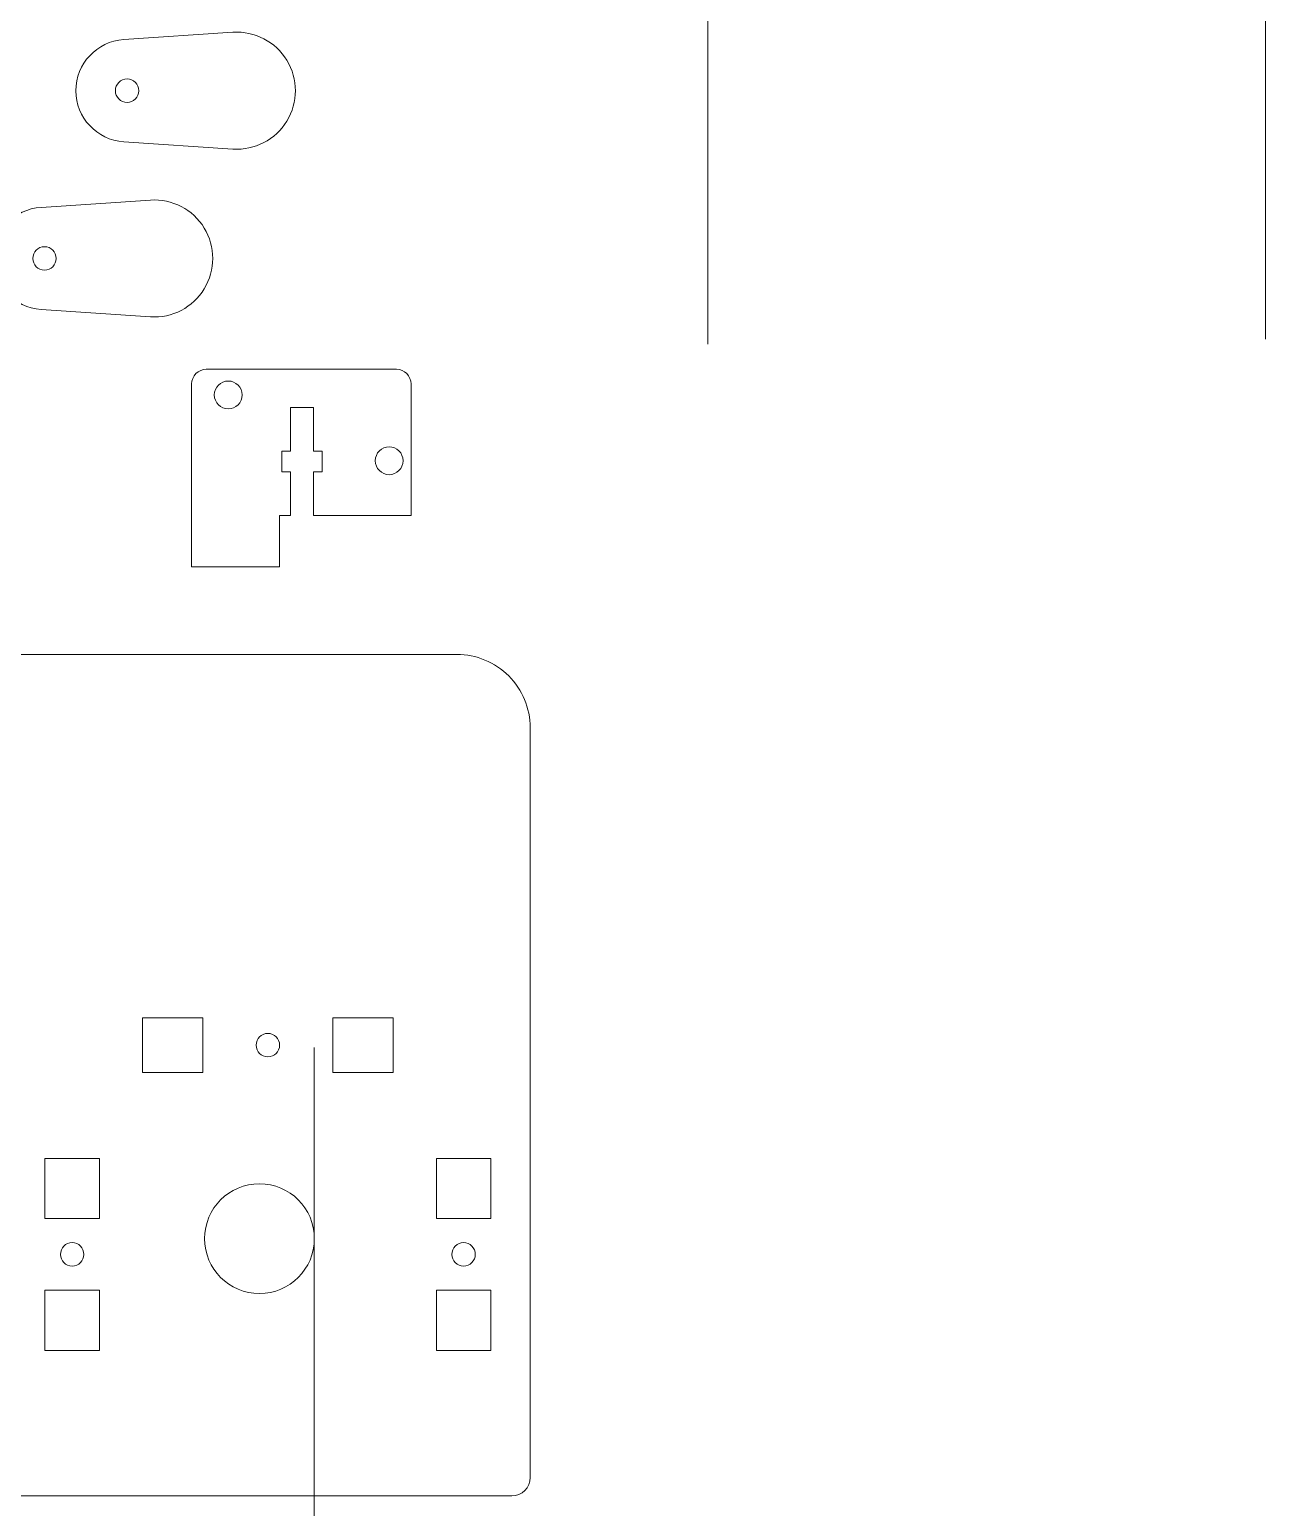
# Model space of a CAD drawing. Header units: millimetres. Extents: x -297 to 295, y -411 to 220.
# Drawn here: x 86.8 to 255.8, y -199.2 to 2.8 of the extents above; entities that cross this region are included whole.
import ezdxf

# ---------------------------------------------------------------- set-up
doc = ezdxf.new("R2010")
doc.units = ezdxf.units.MM
doc.header["$MEASUREMENT"] = 0
doc.layers.add('Layer 1', color=7, linetype='Continuous')

msp = doc.modelspace()

# ---------------------------------------------------------------- linework, layer by layer
at = {"layer": 'Layer 1', "lineweight": 9}
for points, knots in [([(179.5678, 101.4291), (179.5678, 104.7428), (176.8815, 107.4291), (173.5678, 107.4291), (173.5678, 107.4291), (170.2541, 107.4291), (167.5678, 104.7428), (167.5678, 101.4291), (167.5678, 101.4291), (167.5678, 98.1154), (170.2541, 95.4291), (173.5678, 95.4291), (173.5678, 95.4291), (176.8815, 95.4291), (179.5678, 98.1153), (179.5678, 101.429), (179.5678, 200.84), (179.5678, -97.3929), (179.5678, 101.4291)], [0, 0, 0, 0, 0.2, 0.2, 0.2, 0.2, 0.4, 0.4, 0.4, 0.4, 0.6, 0.6, 0.6, 0.6, 1, 1, 1, 1.0001, 1.0001, 1.0001, 1.0001]), ([(255.7678, 102.1347), (255.7678, 105.4484), (253.0815, 108.1347), (249.7678, 108.1347), (249.7678, 108.1347), (246.4541, 108.1347), (243.7678, 105.4484), (243.7678, 102.1347), (243.7678, 102.1347), (243.7678, 98.821), (246.4541, 96.1347), (249.7678, 96.1347), (249.7678, 96.1347), (253.0815, 96.1347), (255.7678, 98.8209), (255.7678, 102.1346), (255.7678, 201.5456), (255.7678, -96.6873), (255.7678, 102.1347)], [0, 0, 0, 0, 0.2, 0.2, 0.2, 0.2, 0.4, 0.4, 0.4, 0.4, 0.6, 0.6, 0.6, 0.6, 1, 1, 1, 1.0001, 1.0001, 1.0001, 1.0001]), ([(255.7678, 30.5208), (255.7678, 33.8345), (253.0815, 36.5208), (249.7678, 36.5208), (249.7678, 36.5208), (246.4541, 36.5208), (243.7678, 33.8345), (243.7678, 30.5208), (243.7678, 30.5208), (243.7678, 27.2071), (246.4541, 24.5208), (249.7678, 24.5208), (249.7678, 24.5208), (253.0815, 24.5208), (255.7678, 27.207), (255.7678, 30.5207), (255.7678, 129.9317), (255.7678, -168.3012), (255.7678, 30.5208)], [0, 0, 0, 0, 0.2, 0.2, 0.2, 0.2, 0.4, 0.4, 0.4, 0.4, 0.6, 0.6, 0.6, 0.6, 1, 1, 1, 1.0001, 1.0001, 1.0001, 1.0001]), ([(179.5678, 29.8152), (179.5678, 33.1289), (176.8815, 35.8152), (173.5678, 35.8152), (173.5678, 35.8152), (170.2541, 35.8152), (167.5678, 33.1289), (167.5678, 29.8152), (167.5678, 29.8152), (167.5678, 26.5015), (170.2541, 23.8152), (173.5678, 23.8152), (173.5678, 23.8152), (176.8815, 23.8152), (179.5678, 26.5014), (179.5678, 29.8151), (179.5678, 129.2261), (179.5678, -169.0068), (179.5678, 29.8152)], [0, 0, 0, 0, 0.2, 0.2, 0.2, 0.2, 0.4, 0.4, 0.4, 0.4, 0.6, 0.6, 0.6, 0.6, 1, 1, 1, 1.0001, 1.0001, 1.0001, 1.0001]), ([(114.6365, -13.5107), (117.6155, -13.7097), (120.4574, -12.2333), (122.0074, -9.6815), (122.0074, -9.6815), (123.5573, -7.1297), (123.5573, -3.9272), (122.0074, -1.3754), (122.0074, -1.3754), (120.4574, 1.1764), (117.6155, 2.6528), (114.6365, 2.4538)], [0, 0, 0, 0, 0.25, 0.25, 0.25, 0.25, 0.5, 0.5, 0.5, 0.5, 1, 1, 1, 1]), ([(99.7031, 1.456), (96.0265, 1.2103), (93.1698, -1.8436), (93.1698, -5.5285), (93.1698, -5.5285), (93.1698, -9.2133), (96.0265, -12.2672), (99.7031, -12.5129)], [0, 0, 0, 0, 0.33333333, 0.33333333, 0.33333333, 0.33333333, 1, 1, 1, 1]), ([(101.7698, -5.5285), (101.7698, -4.6448), (101.0535, -3.9285), (100.1698, -3.9285), (100.1698, -3.9285), (99.2862, -3.9285), (98.5698, -4.6448), (98.5698, -5.5284), (98.5698, -5.5284), (98.5698, -6.4121), (99.2862, -7.1285), (100.1698, -7.1285), (100.1698, -7.1285), (101.0535, -7.1285), (101.7698, -6.4121), (101.7698, -5.5285)], [0, 0, 0, 0, 0.2, 0.2, 0.2, 0.2, 0.4, 0.4, 0.4, 0.4, 0.6, 0.6, 0.6, 0.6, 1, 1, 1, 1]), ([(88.4142, -21.4745), (84.7376, -21.7202), (81.8809, -24.7741), (81.8809, -28.459), (81.8809, -28.459), (81.8809, -32.1438), (84.7376, -35.1977), (88.4142, -35.4434)], [0, 0, 0, 0, 0.33333333, 0.33333333, 0.33333333, 0.33333333, 1, 1, 1, 1]), ([(103.3476, -36.4412), (106.3266, -36.6402), (109.1685, -35.1638), (110.7185, -32.612), (110.7185, -32.612), (112.2684, -30.0602), (112.2684, -26.8577), (110.7185, -24.3059), (110.7185, -24.3059), (109.1685, -21.7541), (106.3266, -20.2777), (103.3476, -20.4767)], [0, 0, 0, 0, 0.25, 0.25, 0.25, 0.25, 0.5, 0.5, 0.5, 0.5, 1, 1, 1, 1]), ([(90.4809, -28.459), (90.4809, -27.5753), (89.7646, -26.859), (88.8809, -26.859), (88.8809, -26.859), (87.9973, -26.859), (87.2809, -27.5753), (87.2809, -28.4589), (87.2809, -28.4589), (87.2809, -29.3426), (87.9973, -30.059), (88.8809, -30.059), (88.8809, -30.059), (89.7646, -30.059), (90.4809, -29.3426), (90.4809, -28.459)], [0, 0, 0, 0, 0.2, 0.2, 0.2, 0.2, 0.4, 0.4, 0.4, 0.4, 0.6, 0.6, 0.6, 0.6, 1, 1, 1, 1]), ([(125.7621, -162.4381), (125.7621, -158.296), (122.4043, -154.9381), (118.2621, -154.9381), (118.2621, -154.9381), (114.12, -154.9381), (110.7621, -158.296), (110.7621, -162.4381), (110.7621, -162.4381), (110.7621, -166.5803), (114.12, -169.9381), (118.2621, -169.9381), (118.2621, -169.9381), (122.4042, -169.9382), (125.7621, -166.5803), (125.7621, -162.4382), (125.7621, -38.1752), (125.7621, -410.9641), (125.7621, -162.4381)], [0, 0, 0, 0, 0.2, 0.2, 0.2, 0.2, 0.4, 0.4, 0.4, 0.4, 0.6, 0.6, 0.6, 0.6, 1, 1, 1, 1.0001, 1.0001, 1.0001, 1.0001]), ([(110.9914, -43.6136), (110.461, -43.6136), (109.9523, -43.8243), (109.5772, -44.1994), (109.5772, -44.1994), (109.2021, -44.5744), (108.9914, -45.0831), (108.9914, -45.6136)], [0, 0, 0, 0, 0.33333333, 0.33333333, 0.33333333, 0.33333333, 1, 1, 1, 1]), ([(138.9914, -45.6136), (138.9914, -45.0831), (138.7807, -44.5744), (138.4056, -44.1994), (138.4056, -44.1994), (138.0306, -43.8243), (137.5219, -43.6136), (136.9914, -43.6136)], [0, 0, 0, 0, 0.33333333, 0.33333333, 0.33333333, 0.33333333, 1, 1, 1, 1]), ([(115.8914, -47.1136), (115.8914, -46.0642), (115.0408, -45.2136), (113.9914, -45.2136), (113.9914, -45.2136), (112.9421, -45.2136), (112.0914, -46.0642), (112.0914, -47.1136), (112.0914, -47.1136), (112.0914, -48.1629), (112.9421, -49.0136), (113.9914, -49.0136), (113.9914, -49.0136), (115.0408, -49.0136), (115.8914, -48.1629), (115.8914, -47.1136)], [0, 0, 0, 0, 0.2, 0.2, 0.2, 0.2, 0.4, 0.4, 0.4, 0.4, 0.6, 0.6, 0.6, 0.6, 1, 1, 1, 1]), ([(137.8914, -56.1136), (137.8914, -55.0642), (137.0408, -54.2136), (135.9914, -54.2136), (135.9914, -54.2136), (134.9421, -54.2136), (134.0914, -55.0642), (134.0914, -56.1136), (134.0914, -56.1136), (134.0914, -57.1629), (134.9421, -58.0136), (135.9914, -58.0136), (135.9914, -58.0136), (137.0408, -58.0136), (137.8914, -57.1629), (137.8914, -56.1136)], [0, 0, 0, 0, 0.2, 0.2, 0.2, 0.2, 0.4, 0.4, 0.4, 0.4, 0.6, 0.6, 0.6, 0.6, 1, 1, 1, 1]), ([(155.2621, -92.5858), (155.2621, -89.9337), (154.2085, -87.3901), (152.3332, -85.5148), (152.3332, -85.5148), (150.4578, -83.6394), (147.9143, -82.5858), (145.2621, -82.5858)], [0, 0, 0, 0, 0.33333333, 0.33333333, 0.33333333, 0.33333333, 1, 1, 1, 1]), ([(121.0121, -135.9858), (121.0121, -135.1022), (120.2958, -134.3858), (119.4121, -134.3858), (119.4121, -134.3858), (118.5285, -134.3858), (117.8121, -135.1022), (117.8121, -135.9858), (117.8121, -135.9858), (117.8121, -136.8695), (118.5285, -137.5858), (119.4121, -137.5858), (119.4121, -137.5858), (120.2958, -137.5858), (121.0121, -136.8695), (121.0121, -135.9858)], [0, 0, 0, 0, 0.2, 0.2, 0.2, 0.2, 0.4, 0.4, 0.4, 0.4, 0.6, 0.6, 0.6, 0.6, 1, 1, 1, 1]), ([(94.2621, -164.5858), (94.2621, -163.7022), (93.5458, -162.9858), (92.6621, -162.9858), (92.6621, -162.9858), (91.7785, -162.9858), (91.0621, -163.7022), (91.0621, -164.5858), (91.0621, -164.5858), (91.0621, -165.4695), (91.7785, -166.1858), (92.6621, -166.1858), (92.6621, -166.1858), (93.5458, -166.1858), (94.2621, -165.4695), (94.2621, -164.5858)], [0, 0, 0, 0, 0.2, 0.2, 0.2, 0.2, 0.4, 0.4, 0.4, 0.4, 0.6, 0.6, 0.6, 0.6, 1, 1, 1, 1]), ([(147.7621, -164.5858), (147.7621, -163.7022), (147.0458, -162.9858), (146.1621, -162.9858), (146.1621, -162.9858), (145.2785, -162.9858), (144.5621, -163.7022), (144.5621, -164.5858), (144.5621, -164.5858), (144.5621, -165.4695), (145.2785, -166.1858), (146.1621, -166.1858), (146.1621, -166.1858), (147.0458, -166.1858), (147.7621, -165.4695), (147.7621, -164.5858)], [0, 0, 0, 0, 0.2, 0.2, 0.2, 0.2, 0.4, 0.4, 0.4, 0.4, 0.6, 0.6, 0.6, 0.6, 1, 1, 1, 1])]:
    msp.add_open_spline(points, degree=3, knots=knots, dxfattribs=at)
for points in [[(114.6365, 2.4537), (114.6365, 2.4537), (99.7031, 1.456), (99.7031, 1.456)], [(99.7031, -12.5129), (99.7031, -12.5129), (114.6365, -13.5107), (114.6365, -13.5107)], [(103.3476, -20.4768), (103.3476, -20.4768), (88.4142, -21.4745), (88.4142, -21.4745)], [(88.4142, -35.4434), (88.4142, -35.4434), (103.3476, -36.4412), (103.3476, -36.4412)], [(136.9914, -43.6136), (136.9914, -43.6136), (110.9914, -43.6136), (110.9914, -43.6136)], [(108.9914, -45.6136), (108.9914, -45.6136), (108.9914, -70.6136), (108.9914, -70.6136)], [(138.9914, -63.6136), (138.9914, -63.6136), (138.9914, -45.6136), (138.9914, -45.6136)], [(122.4914, -48.8136), (122.4914, -48.8136), (122.4914, -50.8136), (122.4914, -50.8136)], [(125.6414, -48.8136), (125.6414, -48.8136), (122.4914, -48.8136), (122.4914, -48.8136)], [(125.6414, -54.8136), (125.6414, -54.8136), (125.6414, -48.8136), (125.6414, -48.8136)], [(122.4914, -50.8136), (122.4914, -50.8136), (122.4914, -54.8136), (122.4914, -54.8136)], [(121.3164, -54.8136), (121.3164, -54.8136), (121.3164, -57.6136), (121.3164, -57.6136)], [(122.4914, -54.8136), (122.4914, -54.8136), (121.3164, -54.8136), (121.3164, -54.8136)], [(126.8164, -54.8136), (126.8164, -54.8136), (125.6414, -54.8136), (125.6414, -54.8136)], [(126.8164, -57.6136), (126.8164, -57.6136), (126.8164, -54.8136), (126.8164, -54.8136)], [(121.3164, -57.6136), (121.3164, -57.6136), (122.4914, -57.6136), (122.4914, -57.6136)], [(122.4914, -57.6136), (122.4914, -57.6136), (122.4914, -63.6136), (122.4914, -63.6136)], [(125.6414, -57.6136), (125.6414, -57.6136), (126.8164, -57.6136), (126.8164, -57.6136)], [(125.6414, -63.6136), (125.6414, -63.6136), (125.6414, -57.6136), (125.6414, -57.6136)], [(120.9914, -63.6136), (120.9914, -63.6136), (122.4914, -63.6136), (122.4914, -63.6136)], [(120.9914, -70.6136), (120.9914, -70.6136), (120.9914, -63.6136), (120.9914, -63.6136)], [(125.6414, -63.6136), (125.6414, -63.6136), (138.9914, -63.6136), (138.9914, -63.6136)], [(108.9914, -70.6136), (108.9914, -70.6136), (120.9914, -70.6136), (120.9914, -70.6136)], [(75.2621, -82.5858), (75.2621, -82.5858), (145.2621, -82.5858), (145.2621, -82.5858)], [(155.2621, -92.5858), (155.2621, -92.5858), (155.2621, -132.1215), (155.2621, -132.1215)], [(110.5321, -132.2658), (110.5321, -132.2658), (102.2921, -132.2658), (102.2921, -132.2658)], [(102.2921, -132.2658), (102.2921, -132.2658), (102.2921, -139.7058), (102.2921, -139.7058)], [(110.5321, -139.7058), (110.5321, -139.7058), (110.5321, -132.2658), (110.5321, -132.2658)], [(136.5321, -132.2658), (136.5321, -132.2658), (128.2921, -132.2658), (128.2921, -132.2658)], [(128.2921, -132.2658), (128.2921, -132.2658), (128.2921, -139.7058), (128.2921, -139.7058)], [(136.5321, -139.7058), (136.5321, -139.7058), (136.5321, -132.2658), (136.5321, -132.2658)], [(155.2621, -195.0858), (155.2621, -195.0858), (155.2621, -132.1215), (155.2621, -132.1215)], [(102.2921, -139.7058), (102.2921, -139.7058), (110.5321, -139.7058), (110.5321, -139.7058)], [(128.2921, -139.7058), (128.2921, -139.7058), (136.5321, -139.7058), (136.5321, -139.7058)], [(88.9421, -151.4658), (88.9421, -151.4658), (88.9421, -159.7058), (88.9421, -159.7058)], [(96.3821, -151.4658), (96.3821, -151.4658), (88.9421, -151.4658), (88.9421, -151.4658)], [(96.3821, -159.7058), (96.3821, -159.7058), (96.3821, -151.4658), (96.3821, -151.4658)], [(142.4421, -151.4658), (142.4421, -151.4658), (142.4421, -159.7058), (142.4421, -159.7058)], [(149.8821, -151.4658), (149.8821, -151.4658), (142.4421, -151.4658), (142.4421, -151.4658)], [(149.8821, -159.7058), (149.8821, -159.7058), (149.8821, -151.4658), (149.8821, -151.4658)], [(88.9421, -159.7058), (88.9421, -159.7058), (96.3821, -159.7058), (96.3821, -159.7058)], [(142.4421, -159.7058), (142.4421, -159.7058), (149.8821, -159.7058), (149.8821, -159.7058)], [(88.9421, -169.4658), (88.9421, -169.4658), (88.9421, -177.7058), (88.9421, -177.7058)], [(96.3821, -169.4658), (96.3821, -169.4658), (88.9421, -169.4658), (88.9421, -169.4658)], [(96.3821, -177.7058), (96.3821, -177.7058), (96.3821, -169.4658), (96.3821, -169.4658)], [(142.4421, -169.4658), (142.4421, -169.4658), (142.4421, -177.7058), (142.4421, -177.7058)], [(149.8821, -169.4658), (149.8821, -169.4658), (142.4421, -169.4658), (142.4421, -169.4658)], [(149.8821, -177.7058), (149.8821, -177.7058), (149.8821, -169.4658), (149.8821, -169.4658)], [(88.9421, -177.7058), (88.9421, -177.7058), (96.3821, -177.7058), (96.3821, -177.7058)], [(142.4421, -177.7058), (142.4421, -177.7058), (149.8821, -177.7058), (149.8821, -177.7058)], [(152.7621, -197.5858), (154.1428, -197.5858), (155.2621, -196.4666), (155.2621, -195.0859)], [(76.5048, -197.5858), (76.5048, -197.5858), (152.7621, -197.5858), (152.7621, -197.5858)]]:
    msp.add_open_spline(points, degree=3, dxfattribs=at)

doc.saveas('drawing.dxf')
